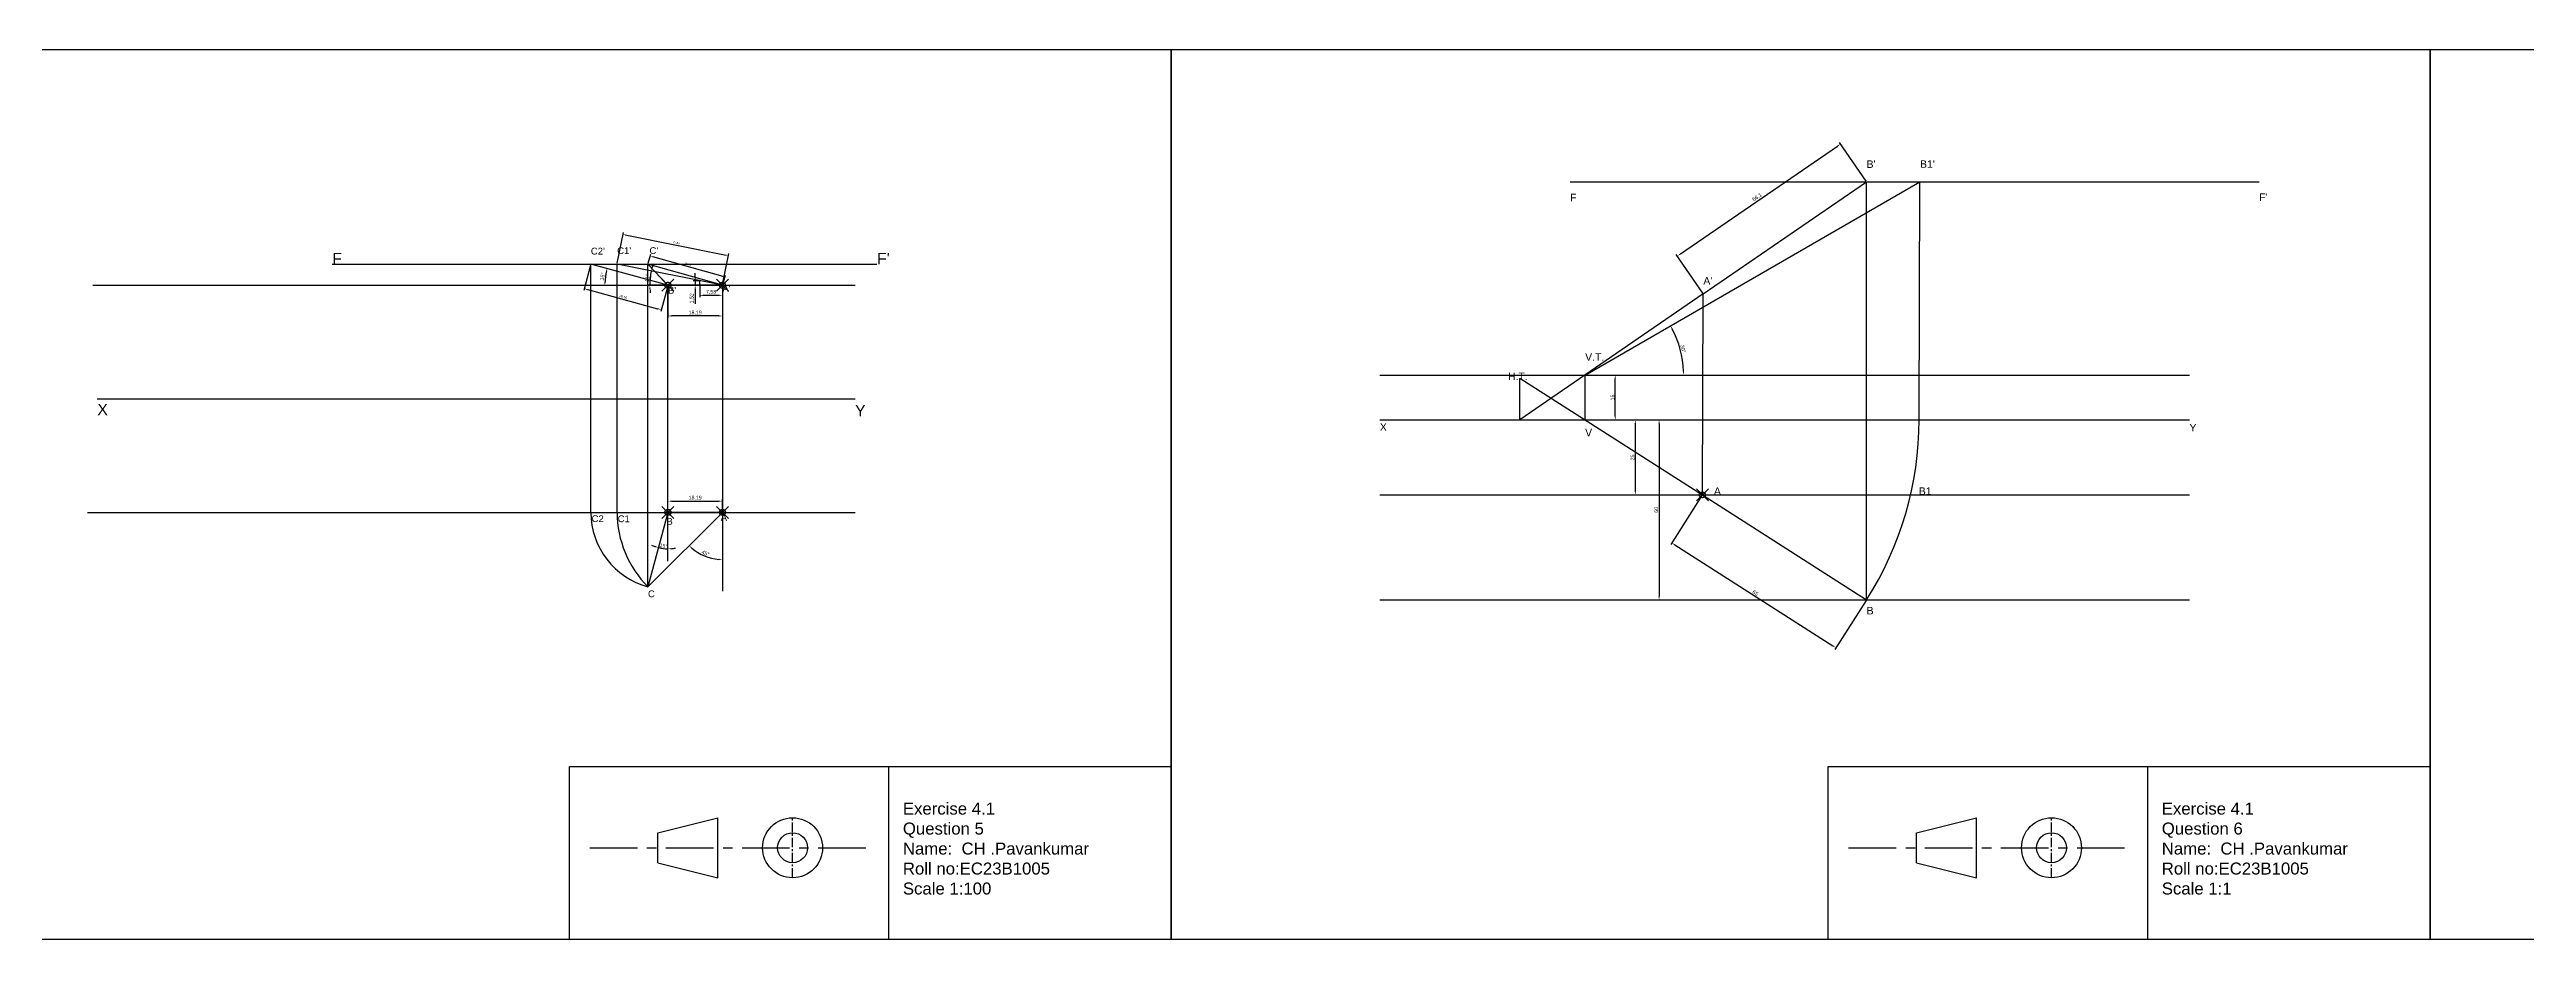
# Model space of a CAD drawing. Header units: millimetres. Extents: x 2477 to 7517, y 1798 to 2095.
# Drawn here: x 4203 to 5030, y 1798 to 2095 of the extents above; entities that cross this region are included whole.
import ezdxf

# ---------------------------------------------------------------- set-up
doc = ezdxf.new("R2010")
doc.units = ezdxf.units.MM
doc.header["$PDMODE"] = 35
doc.header["$PDSIZE"] = 2
doc.linetypes.add('CENTER', pattern=[50.8, 31.75, -6.35, 6.35, -6.35])
doc.styles.get("Standard").update_dxf_attribs({"font": 'arial.ttf'})
doc.dimstyles.new('ISO-25', dxfattribs={"dimscale": 0.5, "dimtxt": 2.5, "dimasz": 2.5, "dimexe": 1.25, "dimexo": 0.625, "dimtad": 1, "dimtxsty": 'Standard', "dimcen": 2.5, "dimadec": 0, "dimazin": 0, "dimtfac": 1, "dimtmove": 0, "dimatfit": 3, "dimfxl": 1, "dimarcsym": 0})

# ---------------------------------------------------------------- blocks, each defined once
blk = doc.blocks.new('*D34')
at = {"color": 0, "lineweight": -2, "transparency": 16777216}
for p, q in [((4383.77, 2023.4), (4381.46, 2014.95)), ((4409.49, 2016.37), (4407.18, 2007.92)), ((4382.83, 2015.22), (4406.14, 2008.85))]:
    blk.add_line(p, q, dxfattribs=at)
at = {"color": 0, "transparency": 16777216}
for points in [[(4382.88, 2015.42), (4382.77, 2015.02), (4381.62, 2015.55)], [(4406.19, 2009.05), (4406.08, 2008.65), (4407.34, 2008.52)]]:
    blk.add_solid(points, dxfattribs=at)
at = {"layer": 'Defpoints', "color": 0, "transparency": 16777216}
for p in [(4383.85, 2023.7), (4409.57, 2016.67), (4407.34, 2008.52)]:
    blk.add_point(p, dxfattribs=at)
at = {"color": 0, "transparency": 16777216, "insert": (4394.68, 2012.77), "char_height": 1.25, "attachment_point": 5, "rotation": 344.7194}
blk.add_mtext('{\\H0.6x;26,66}', dxfattribs=at)
blk = doc.blocks.new('*D35')
at = {"color": 0, "lineweight": -2, "transparency": 16777216}
blk.add_arc((4427.76, 1940.89), 15.73, 229.55391, 265.44609, dxfattribs=at)
at = {"color": 0, "transparency": 16777216}
for points in [[(4417.41, 1928.77), (4417.69, 1929.07), (4416.63, 1929.77)], [(4426.51, 1925.42), (4426.5, 1925), (4427.76, 1925.16)]]:
    blk.add_solid(points, dxfattribs=at)
at = {"layer": 'Defpoints', "color": 0, "transparency": 16777216}
for p in [(4427.76, 1940.89), (4427.76, 1940.89), (4419.89, 1927.27), (4427.76, 1921.19), (4402.91, 1916.05)]:
    blk.add_point(p, dxfattribs=at)
at = {"color": 0, "transparency": 16777216, "insert": (4422.1, 1927.23), "char_height": 1.25, "attachment_point": 5, "rotation": 337.5}
blk.add_mtext('45°', dxfattribs=at)
blk = doc.blocks.new('*D36')
at = {"color": 0, "lineweight": -2, "transparency": 16777216}
for p, q in [((4409.57, 1941.2), (4409.57, 1945.25)), ((4410.82, 1944.63), (4426.51, 1944.63)), ((4427.76, 1941.2), (4427.76, 1945.25))]:
    blk.add_line(p, q, dxfattribs=at)
at = {"color": 0, "transparency": 16777216}
for points in [[(4410.82, 1944.83), (4410.82, 1944.42), (4409.57, 1944.63)], [(4426.51, 1944.83), (4426.51, 1944.42), (4427.76, 1944.63)]]:
    blk.add_solid(points, dxfattribs=at)
at = {"layer": 'Defpoints', "color": 0, "transparency": 16777216}
for p in [(4427.76, 1944.63), (4409.57, 1940.89), (4427.76, 1940.89)]:
    blk.add_point(p, dxfattribs=at)
at = {"color": 0, "transparency": 16777216, "insert": (4418.66, 1945.69), "char_height": 1.25, "attachment_point": 5}
blk.add_mtext('18,19', dxfattribs=at)
blk = doc.blocks.new('*D37')
at = {"color": 0, "lineweight": -2, "transparency": 16777216}
for start, end in [(243.25383, 249.12691), (255, 270), (275.87309, 281.74617)]:
    blk.add_arc((4409.57, 1940.89), 12.2, start, end, dxfattribs=at)
at = {"color": 0, "transparency": 16777216}
for points in [[(4405.29, 1929.69), (4405.16, 1929.29), (4406.41, 1929.11)], [(4410.83, 1928.55), (4410.81, 1928.96), (4409.57, 1928.69)]]:
    blk.add_solid(points, dxfattribs=at)
at = {"layer": 'Defpoints', "color": 0, "transparency": 16777216}
for p in [(4409.57, 2016.67), (4409.57, 1940.89), (4407.45, 1928.88), (4409.57, 1924.64), (4402.91, 1916.05)]:
    blk.add_point(p, dxfattribs=at)
at = {"color": 0, "transparency": 16777216, "insert": (4408.1, 1929.74), "char_height": 1.25, "attachment_point": 5, "rotation": 352.5}
blk.add_mtext('15°', dxfattribs=at)
blk = doc.blocks.new('*D38')
at = {"color": 0, "lineweight": -2, "transparency": 16777216}
for p, q in [((4392.68, 2024), (4394.73, 2034.26)), ((4395.35, 2033.5), (4429.01, 2026.77)), ((4427.82, 2016.98), (4429.87, 2027.23))]:
    blk.add_line(p, q, dxfattribs=at)
at = {"color": 0, "transparency": 16777216}
for points in [[(4395.37, 2033.62), (4395.32, 2033.38), (4394.61, 2033.65)], [(4429.03, 2026.89), (4428.98, 2026.64), (4429.74, 2026.62)]]:
    blk.add_solid(points, dxfattribs=at)
at = {"layer": 'Defpoints', "color": 0, "transparency": 16777216}
for p in [(4429.74, 2026.62), (4392.62, 2023.7), (4427.76, 2016.67)]:
    blk.add_point(p, dxfattribs=at)
at = {"color": 0, "transparency": 16777216, "insert": (4412.32, 2030.82), "char_height": 1.25, "attachment_point": 5, "rotation": 348.69007}
blk.add_mtext('{\\H0.52x;35,83}', dxfattribs=at)
blk = doc.blocks.new('*D39')
at = {"color": 0, "lineweight": -2, "transparency": 16777216}
for p, q in [((4419.86, 2018.19), (4418.04, 2018.19)), ((4419.86, 2016.67), (4418.04, 2016.67)), ((4418.66, 2019.44), (4418.66, 2020.69)), ((4418.66, 2018.19), (4418.66, 2016.67)), ((4418.66, 2015.42), (4418.66, 2010.43))]:
    blk.add_line(p, q, dxfattribs=at)
at = {"color": 0, "transparency": 16777216}
for points in [[(4418.45, 2019.44), (4418.87, 2019.44), (4418.66, 2018.19)], [(4418.45, 2015.42), (4418.87, 2015.42), (4418.66, 2016.67)]]:
    blk.add_solid(points, dxfattribs=at)
at = {"layer": 'Defpoints', "color": 0, "transparency": 16777216}
for p in [(4418.66, 2016.67), (4420.18, 2018.19), (4420.18, 2016.67)]:
    blk.add_point(p, dxfattribs=at)
at = {"color": 0, "transparency": 16777216, "insert": (4417.6, 2012.3), "char_height": 1.25, "attachment_point": 5, "rotation": 90}
blk.add_mtext('1,52', dxfattribs=at)
blk = doc.blocks.new('*D40')
at = {"color": 0, "lineweight": -2, "transparency": 16777216}
for p, q in [((4420.18, 2016.36), (4420.18, 2012.7)), ((4427.76, 2016.36), (4427.76, 2012.7)), ((4421.43, 2013.32), (4426.51, 2013.32))]:
    blk.add_line(p, q, dxfattribs=at)
at = {"color": 0, "transparency": 16777216}
for points in [[(4421.43, 2013.53), (4421.43, 2013.11), (4420.18, 2013.32)], [(4426.51, 2013.53), (4426.51, 2013.11), (4427.76, 2013.32)]]:
    blk.add_solid(points, dxfattribs=at)
at = {"layer": 'Defpoints', "color": 0, "transparency": 16777216}
for p in [(4420.18, 2016.67), (4427.76, 2016.67), (4427.76, 2013.32)]:
    blk.add_point(p, dxfattribs=at)
at = {"color": 0, "transparency": 16777216, "insert": (4423.97, 2014.39), "char_height": 1.25, "attachment_point": 5}
blk.add_mtext('7,58', dxfattribs=at)
blk = doc.blocks.new('*D41')
at = {"color": 0, "lineweight": -2, "transparency": 16777216}
blk.add_arc((4409.57, 2016.67), 21.07, 166.75884, 177.96057, dxfattribs=at)
at = {"color": 0, "transparency": 16777216}
for points in [[(4388.63, 2017.42), (4388.38, 2017.42), (4388.5, 2016.67)], [(4388.94, 2021.53), (4389.18, 2021.47), (4389.24, 2022.22)]]:
    blk.add_solid(points, dxfattribs=at)
at = {"layer": 'Defpoints', "color": 0, "transparency": 16777216}
for p in [(4217.65, 2016.67), (4383.85, 2023.7), (4388.83, 2020.4), (4409.57, 2016.67), (4471.99, 2016.67)]:
    blk.add_point(p, dxfattribs=at)
at = {"color": 0, "transparency": 16777216, "insert": (4387.74, 2019.6), "char_height": 1.25, "attachment_point": 5, "rotation": 82.3597}
blk.add_mtext('15°', dxfattribs=at)
blk = doc.blocks.new('*D42')
at = {"color": 0, "lineweight": -2, "transparency": 16777216}
blk.add_line((4409.26, 2016.67), (4402.91, 2016.67), dxfattribs=at)
for start, end in [(168.69007, 180), (162.77533, 165.7327), (182.95737, 185.91474)]:
    blk.add_arc((4427.76, 2016.67), 24.22, start, end, dxfattribs=at)
at = {"color": 0, "transparency": 16777216}
for points in [[(4403.36, 2015.42), (4403.78, 2015.43), (4403.54, 2016.67)], [(4404.49, 2022.59), (4404.08, 2022.69), (4404.01, 2021.42)]]:
    blk.add_solid(points, dxfattribs=at)
at = {"layer": 'Defpoints', "color": 0, "transparency": 16777216}
for p in [(4392.62, 2023.7), (4403.74, 2019.85), (4409.57, 2016.67), (4427.76, 2016.67), (4427.76, 2016.67)]:
    blk.add_point(p, dxfattribs=at)
at = {"color": 0, "transparency": 16777216, "insert": (4402.72, 2019.15), "char_height": 1.25, "attachment_point": 5, "rotation": 84.34503}
blk.add_mtext('11°', dxfattribs=at)
blk = doc.blocks.new('*D43')
at = {"color": 0, "lineweight": -2, "transparency": 16777216}
for p, q in [((4403, 2024), (4403.87, 2027.1)), ((4404.43, 2026.3), (4427.83, 2019.68)), ((4427.84, 2016.97), (4428.72, 2020.07))]:
    blk.add_line(p, q, dxfattribs=at)
at = {"color": 0, "transparency": 16777216}
for points in [[(4404.46, 2026.42), (4404.39, 2026.18), (4403.7, 2026.5)], [(4427.86, 2019.8), (4427.79, 2019.56), (4428.55, 2019.47)]]:
    blk.add_solid(points, dxfattribs=at)
at = {"layer": 'Defpoints', "color": 0, "transparency": 16777216}
for p in [(4402.91, 2023.7), (4427.76, 2016.67), (4428.55, 2019.47)]:
    blk.add_point(p, dxfattribs=at)
at = {"color": 0, "transparency": 16777216, "insert": (4416.32, 2023.66), "char_height": 1.25, "attachment_point": 5, "rotation": 344.20683}
blk.add_mtext('{\\H0.52x;25,82}', dxfattribs=at)
blk = doc.blocks.new('*D44')
at = {"color": 0, "lineweight": -2, "transparency": 16777216}
for p, q in [((4715.89, 1986.72), (4726.24, 1986.72)), ((4725.62, 1972.97), (4725.62, 1985.47)), ((4715.89, 1971.72), (4726.24, 1971.72))]:
    blk.add_line(p, q, dxfattribs=at)
at = {"color": 0, "transparency": 16777216}
for points in [[(4725.41, 1985.47), (4725.82, 1985.47), (4725.62, 1986.72)], [(4725.41, 1972.97), (4725.82, 1972.97), (4725.62, 1971.72)]]:
    blk.add_solid(points, dxfattribs=at)
at = {"layer": 'Defpoints', "color": 0, "transparency": 16777216}
for p in [(4715.58, 1986.72), (4725.62, 1986.72), (4715.58, 1971.72)]:
    blk.add_point(p, dxfattribs=at)
at = {"color": 0, "transparency": 16777216, "insert": (4724.67, 1979.22), "char_height": 1.25, "attachment_point": 5, "rotation": 90}
blk.add_mtext('15', dxfattribs=at)
blk = doc.blocks.new('*D45')
at = {"color": 0, "lineweight": -2, "transparency": 16777216}
for p, q in [((4715.89, 1971.72), (4732.94, 1971.72)), ((4732.31, 1970.47), (4732.31, 1947.97)), ((4715.89, 1946.72), (4732.94, 1946.72))]:
    blk.add_line(p, q, dxfattribs=at)
at = {"color": 0, "transparency": 16777216}
for points in [[(4732.11, 1970.47), (4732.52, 1970.47), (4732.31, 1971.72)], [(4732.11, 1947.97), (4732.52, 1947.97), (4732.31, 1946.72)]]:
    blk.add_solid(points, dxfattribs=at)
at = {"layer": 'Defpoints', "color": 0, "transparency": 16777216}
for p in [(4715.58, 1971.72), (4715.58, 1946.72), (4732.31, 1946.72)]:
    blk.add_point(p, dxfattribs=at)
at = {"color": 0, "transparency": 16777216, "insert": (4731.36, 1959.22), "char_height": 1.25, "attachment_point": 5, "rotation": 90}
blk.add_mtext('25', dxfattribs=at)
blk = doc.blocks.new('*D46')
at = {"color": 0, "lineweight": -2, "transparency": 16777216}
for p, q in [((4715.89, 1971.72), (4740.86, 1971.72)), ((4740.24, 1970.47), (4740.24, 1912.97)), ((4715.89, 1911.72), (4740.86, 1911.72))]:
    blk.add_line(p, q, dxfattribs=at)
at = {"color": 0, "transparency": 16777216}
for points in [[(4740.03, 1970.47), (4740.45, 1970.47), (4740.24, 1971.72)], [(4740.03, 1912.97), (4740.45, 1912.97), (4740.24, 1911.72)]]:
    blk.add_solid(points, dxfattribs=at)
at = {"layer": 'Defpoints', "color": 0, "transparency": 16777216}
for p in [(4715.58, 1971.72), (4715.58, 1911.72), (4740.24, 1911.72)]:
    blk.add_point(p, dxfattribs=at)
at = {"color": 0, "transparency": 16777216, "insert": (4739.29, 1941.72), "char_height": 1.25, "attachment_point": 5, "rotation": 90}
blk.add_mtext('60', dxfattribs=at)
blk = doc.blocks.new('*D47')
at = {"color": 0, "lineweight": -2, "transparency": 16777216}
for p, q in [((4754.53, 1946.46), (4744.12, 1930.17)), ((4745.51, 1930.03), (4798.18, 1896.37)), ((4809.3, 1911.46), (4798.9, 1895.17))]:
    blk.add_line(p, q, dxfattribs=at)
at = {"color": 0, "transparency": 16777216}
for points in [[(4745.63, 1930.2), (4745.4, 1929.85), (4744.46, 1930.7)], [(4798.29, 1896.55), (4798.07, 1896.2), (4799.23, 1895.7)]]:
    blk.add_solid(points, dxfattribs=at)
at = {"layer": 'Defpoints', "color": 0, "transparency": 16777216}
for p in [(4754.7, 1946.72), (4809.47, 1911.72), (4799.23, 1895.7)]:
    blk.add_point(p, dxfattribs=at)
at = {"color": 0, "transparency": 16777216, "insert": (4772.36, 1914), "char_height": 1.25, "attachment_point": 5, "rotation": 327.42103}
blk.add_mtext('65', dxfattribs=at)
blk = doc.blocks.new('*D48')
at = {"color": 0, "lineweight": -2, "transparency": 16777216}
for p, q in [((4747.34, 2027.14), (4799.76, 2063.14)), ((4809.29, 2051.47), (4800.44, 2064.36)), ((4754.81, 2014.05), (4745.96, 2026.94))]:
    blk.add_line(p, q, dxfattribs=at)
at = {"color": 0, "transparency": 16777216}
for points in [[(4799.65, 2063.31), (4799.88, 2062.97), (4800.79, 2063.85)], [(4747.22, 2027.31), (4747.46, 2026.96), (4746.31, 2026.43)]]:
    blk.add_solid(points, dxfattribs=at)
at = {"layer": 'Defpoints', "color": 0, "transparency": 16777216}
for p in [(4800.79, 2063.85), (4809.47, 2051.22), (4754.99, 2013.79)]:
    blk.add_point(p, dxfattribs=at)
at = {"color": 0, "transparency": 16777216, "insert": (4772.95, 2046.02), "char_height": 1.25, "attachment_point": 5, "rotation": 34.48308}
blk.add_mtext('66,1', dxfattribs=at)
blk = doc.blocks.new('*D49')
at = {"color": 0, "lineweight": -2, "transparency": 16777216}
blk.add_arc((4715.58, 1986.72), 32.85, 2.18007, 27.81993, dxfattribs=at)
at = {"color": 0, "transparency": 16777216}
for points in [[(4744.45, 2001.96), (4744.81, 2002.16), (4744.03, 2003.15)], [(4748.61, 1987.98), (4748.2, 1987.97), (4748.43, 1986.72)]]:
    blk.add_solid(points, dxfattribs=at)
at = {"layer": 'Defpoints', "color": 0, "transparency": 16777216}
for p in [(4827.28, 2051.22), (4747.93, 1992.43), (4647.09, 1986.72), (4715.58, 1986.72), (4917.19, 1986.72)]:
    blk.add_point(p, dxfattribs=at)
at = {"color": 0, "transparency": 16777216, "insert": (4748.23, 1995.47), "char_height": 1.25, "attachment_point": 5, "rotation": 285}
blk.add_mtext('30°', dxfattribs=at)
blk = doc.blocks.new('*D123')
at = {"color": 0, "lineweight": -2, "transparency": 16777216}
for p, q in [((4409.57, 2016.36), (4409.57, 2005.8)), ((4427.76, 2016.36), (4427.76, 2005.8)), ((4426.51, 2006.43), (4410.82, 2006.43))]:
    blk.add_line(p, q, dxfattribs=at)
at = {"color": 0, "transparency": 16777216}
for points in [[(4410.82, 2006.64), (4410.82, 2006.22), (4409.57, 2006.43)], [(4426.51, 2006.64), (4426.51, 2006.22), (4427.76, 2006.43)]]:
    blk.add_solid(points, dxfattribs=at)
at = {"layer": 'Defpoints', "color": 0, "transparency": 16777216}
for p in [(4409.57, 2016.67), (4427.76, 2016.67), (4409.57, 2006.43)]:
    blk.add_point(p, dxfattribs=at)
at = {"color": 0, "transparency": 16777216, "insert": (4418.66, 2007.49), "char_height": 1.25, "attachment_point": 5}
blk.add_mtext('18,19', dxfattribs=at)

msp = doc.modelspace()

# ---------------------------------------------------------------- linework, layer by layer
for p, q in [((4710.584, 2051.216), (4940.468, 2051.216)), ((4715.576, 1986.724), (4827.279, 2051.216)), ((4809.471, 1911.724), (4809.471, 2051.216)), ((4827.004, 1971.724), (4827.279, 2051.216)), ((4217.654, 2016.671), (4471.99, 2016.671)), ((4297.563, 2023.698), (4479.317, 2023.698)), ((4383.848, 1940.892), (4383.848, 2023.698)), ((4392.62, 1940.892), (4392.62, 2023.698)), ((4402.911, 1916.048), (4402.911, 2023.698)), ((4409.568, 1924.638), (4409.568, 2016.671)), ((4420.177, 2016.671), (4420.177, 2018.187)), ((4427.755, 2016.671), (4420.177, 2016.671)), ((4427.755, 2016.671), (4427.755, 1914.598)), ((4754.987, 2013.793), (4693.737, 1971.724)), ((4754.699, 1946.724), (4754.987, 2013.793)), ((4647.087, 1986.724), (4917.195, 1986.724)), ((4693.737, 1971.724), (4693.832, 1985.619)), ((4693.832, 1985.619), (4754.699, 1946.724)), ((4715.576, 1971.724), (4715.576, 1986.724)), ((4219.193, 1978.782), (4471.99, 1978.782)), ((4647.087, 1971.724), (4917.195, 1971.724)), ((4647.087, 1946.724), (4917.195, 1946.724)), ((4215.922, 1940.892), (4471.99, 1940.892)), ((4647.087, 1911.724), (4917.195, 1911.724)), ((4406.163, 1833.966), (4426.163, 1838.966)), ((4426.163, 1818.966), (4426.163, 1838.966)), ((4826.163, 1833.966), (4846.163, 1838.966)), ((4846.163, 1818.966), (4846.163, 1838.966)), ((4406.163, 1823.966), (4406.163, 1833.966)), ((4826.163, 1823.966), (4826.163, 1833.966)), ((4406.163, 1823.966), (4426.163, 1818.966)), ((4826.163, 1823.966), (4846.163, 1818.966))]:
    msp.add_line(p, q)
at = {"color": 3}
for p, q in [((4754.987, 2013.793), (4809.471, 2051.216)), ((4409.568, 2016.671), (4383.848, 2023.698)), ((4427.755, 2016.671), (4392.62, 2023.698)), ((4754.699, 1946.724), (4809.471, 1911.724))]:
    msp.add_line(p, q, dxfattribs=at)
at = {"lineweight": 30}
for p, q in [((4427.755, 2016.671), (4402.911, 2023.698)), ((4402.911, 2023.698), (4409.568, 2016.671)), ((4427.755, 2016.671), (4409.568, 2016.671)), ((4427.755, 1940.892), (4402.911, 1916.048)), ((4409.568, 1940.892), (4402.911, 1916.048)), ((4427.755, 1940.892), (4409.568, 1940.892))]:
    msp.add_line(p, q, dxfattribs=at)
at = {"color": 7, "true_color": 0xffffff}
for p, q in [((4483.141, 1856.042), (4483.141, 1798.349)), ((4903.141, 1856.042), (4903.141, 1798.349))]:
    msp.add_line(p, q, dxfattribs=at)
at = {"linetype": 'CENTER', "ltscale": 0.1}
for p, q in [((4451.163, 1818.966), (4451.163, 1838.966)), ((4871.163, 1818.966), (4871.163, 1838.966))]:
    msp.add_line(p, q, dxfattribs=at)
at = {"linetype": 'CENTER', "ltscale": 0.5}
for p, q in [((4383.49, 1828.966), (4477.685, 1828.966)), ((4803.49, 1828.966), (4897.685, 1828.966))]:
    msp.add_line(p, q, dxfattribs=at)
for points in [[(4157.443, 2095.349), (4577.443, 2095.349), (4577.443, 1798.349), (4157.443, 1798.349)], [(4577.443, 2095.349), (4997.443, 2095.349), (4997.443, 1798.349), (4577.443, 1798.349)], [(4997.443, 2095.349), (5417.443, 2095.349), (5417.443, 1798.349), (4997.443, 1798.349)]]:
    msp.add_lwpolyline(points, close=True)
at = {"color": 7, "true_color": 0xffffff}
for points in [[(4577.443, 1798.349), (4376.682, 1798.349), (4376.682, 1856.042), (4577.443, 1856.042)], [(4997.443, 1798.349), (4796.682, 1798.349), (4796.682, 1856.042), (4997.443, 1856.042)]]:
    msp.add_lwpolyline(points, close=True, dxfattribs=at)
for centre, radius in [((4451.163, 1828.966), 10), ((4871.163, 1828.966), 10), ((4451.163, 1828.966), 5), ((4871.163, 1828.966), 5)]:
    msp.add_circle(centre, radius)
for centre, radius, start, end in [((4715.576, 1971.724), 111.429, 327.42103, 0), ((4409.568, 1940.892), 25.72, 180, 255), ((4427.755, 1940.892), 35.135, 180, 225)]:
    msp.add_arc(centre, radius, start, end)
at = {"linetype": 'CENTER'}
for p in [(4409.568, 2016.671), (4427.755, 2016.671), (4409.568, 1940.892), (4427.755, 1940.892)]:
    msp.add_point(p, dxfattribs=at)
msp.add_point((4754.699, 1946.724))

# ---------------------------------------------------------------- texts
at = {"color": 7, "true_color": 0xffffff, "attachment_point": 1}
for s, width, gutter_width, insert, char_height in [("B'", 4.42811, 39.618, (4809.471, 2058.342), 2.5), ("B1'", 4.42811, 39.618, (4827.295, 2058.384), 2.5), ('F', 4.42811, 39.618, (4710.584, 2047.213), 2.5), ("F'", 4.42811, 39.618, (4940.468, 2047.344), 2.5), ('F', 6.7112, 60.045, (4297.563, 2027.487), 3.789), ("C2'", 6.7112, 60.045, (4383.848, 2029.202), 2.2734), ("C1'", 6.7112, 60.045, (4392.62, 2029.353), 2.2734), ("C'", 6.7112, 60.045, (4403.408, 2029.373), 2.2734), ("F'", 6.7112, 60.045, (4479.317, 2027.487), 3.789), ("A'", 6.7112, 60.045, (4427.755, 2016.671), 2.2734), ("A'", 4.42811, 39.618, (4755, 2019.391), 2.5), ("B'", 6.7112, 60.045, (4409.568, 2016.107), 2.2734), ('V.T.', 4.42811, 39.618, (4715.576, 1994.005), 2.5), ('H.T.', 4.42811, 39.618, (4689.836, 1987.526), 2.5), ('X', 6.7112, 60.045, (4219.193, 1977.103), 3.789), ('Y', 6.7112, 60.045, (4471.99, 1976.746), 3.789), ('X', 4.42811, 39.618, (4647.087, 1970.616), 2.5), ('V', 4.42811, 39.618, (4715.576, 1968.776), 2.5), ('Y', 4.42811, 39.618, (4917.195, 1970.381), 2.5), ('A', 4.42811, 39.618, (4758.537, 1949.224), 2.5), ('B1', 4.42811, 39.618, (4826.89, 1949.224), 2.5), ('C2', 6.7112, 60.045, (4384.106, 1939.917), 2.2734), ('C1', 6.7112, 60.045, (4392.812, 1939.888), 2.2734), ('B', 6.7112, 60.045, (4409.065, 1939.015), 2.273), ('A', 6.7112, 60.045, (4427.154, 1940.29), 2.273), ('C', 6.7112, 60.045, (4402.911, 1914.835), 2.273), ('B', 4.42811, 39.618, (4809.471, 1909.339), 2.5)]:
    msp.add_mtext_dynamic_manual_height_columns(s, width=width, gutter_width=gutter_width, heights=[0], dxfattribs=dict(at, insert=insert, char_height=char_height))
at = {"color": 6, "char_height": 4, "attachment_point": 1}
for s, insert in [('{\\C256;\\c16777215;Exercise 4.1^JQuestion 5\\PName:  CH .Pavankumar \\PRoll no:EC23B1005\\PScale 1:100}', (4487.951, 1844.028)), ('{\\C256;\\c16777215;Exercise 4.1^JQuestion 6\\PName:  CH .Pavankumar \\PRoll no:EC23B1005\\PScale 1:1}', (4907.951, 1844.028))]:
    msp.add_mtext_dynamic_manual_height_columns(s, width=90.33607, gutter_width=12.5, heights=[35.907], dxfattribs=dict(at, insert=insert))

# ---------------------------------------------------------------- dimensions: what is measured, and where the dimension line sits
at = {"color": 7, "true_color": 0xffffff}
for p1, p2, distance, picture, middle in [((4754.987, 2013.793), (4809.471, 2051.216), 15.327, '*D48', (4772.949, 2046.015)), ((4420.177, 2018.187), (4420.177, 2016.671), -1.516, '*D39', (4417.598, 2012.301)), ((4420.177, 2016.671), (4427.755, 2016.671), -3.349, '*D40', (4423.966, 2014.386)), ((4715.576, 1971.724), (4715.576, 1986.724), -10.04, '*D44', (4724.665, 1979.224)), ((4715.576, 1971.724), (4715.576, 1946.724), 16.738, '*D45', (4731.363, 1959.224)), ((4715.576, 1971.724), (4715.576, 1911.724), 24.662, '*D46', (4739.287, 1941.724)), ((4754.699, 1946.724), (4809.471, 1911.724), -19.016, '*D47', (4772.358, 1914.001))]:
    dim = msp.add_aligned_dim(p1=p1, p2=p2, distance=distance, dimstyle='ISO-25', dxfattribs=at)
    dim.commit()
    dim.dimension.update_dxf_attribs({"geometry": picture, "text_midpoint": middle})
for base, line1, line2, picture, middle in [((4747.931, 1992.429), ((4647.087, 1986.724), (4917.195, 1986.724)), ((4715.576, 1986.724), (4827.279, 2051.216)), '*D49', (4748.229, 1995.473)), ((4403.744, 2019.85), ((4427.755, 2016.671), (4409.568, 2016.671)), ((4427.755, 2016.671), (4392.62, 2023.698)), '*D42', (4402.717, 2019.151)), ((4407.45, 1928.877), ((4409.568, 1924.638), (4409.568, 2016.671)), ((4409.568, 1940.892), (4402.911, 1916.048)), '*D37', (4408.1, 1929.739)), ((4419.89, 1927.268), ((4427.755, 1940.892), (4402.911, 1916.048)), ((4427.755, 1940.892), (4427.755, 1921.187)), '*D35', (4422.098, 1927.234))]:
    dim = msp.add_angular_dim_2l(base=base, line1=line1, line2=line2, dimstyle='ISO-25', dxfattribs=at)
    dim.commit()
    dim.dimension.update_dxf_attribs({"geometry": picture, "text_midpoint": middle})
for p1, distance, picture, middle in [((4392.62, 2023.698), 10.146, '*D38', (4412.315, 2030.823)), ((4402.911, 2023.698), 2.911, '*D43', (4416.317, 2023.663))]:
    dim = msp.add_aligned_dim(p1=p1, p2=(4427.755, 2016.671), distance=distance, text='{\\H0.52x;<>}', dimstyle='ISO-25', override={"dimasz": 1.5}, dxfattribs=at)
    dim.commit()
    dim.dimension.update_dxf_attribs({"geometry": picture, "text_midpoint": middle})
dim = msp.add_angular_dim_2l(base=(4388.829, 2020.398), line1=((4217.654, 2016.671), (4471.99, 2016.671)), line2=((4409.568, 2016.671), (4383.848, 2023.698)), dimstyle='ISO-25', override={"dimasz": 1.5}, dxfattribs=at)
dim.commit()
dim.dimension.update_dxf_attribs({"geometry": '*D41', "text_midpoint": (4387.741, 2019.599)})
dim = msp.add_aligned_dim(p1=(4383.848, 2023.698), p2=(4409.568, 2016.671), distance=-8.446, text='{\\H0.6x;<>}', dimstyle='ISO-25', dxfattribs=at)
dim.commit()
dim.dimension.update_dxf_attribs({"geometry": '*D34', "text_midpoint": (4394.683, 2012.774)})
for base, p1, p2, picture, middle in [((4409.568, 2006.428), (4427.755, 2016.671), (4409.568, 2016.671), '*D123', (4418.662, 2007.492)), ((4427.755, 1944.626), (4409.568, 1940.892), (4427.755, 1940.892), '*D36', (4418.662, 1945.69))]:
    dim = msp.add_linear_dim(base=base, p1=p1, p2=p2, dimstyle='ISO-25', dxfattribs=at)
    dim.commit()
    dim.dimension.update_dxf_attribs({"geometry": picture, "text_midpoint": middle})

doc.saveas('drawing.dxf')
